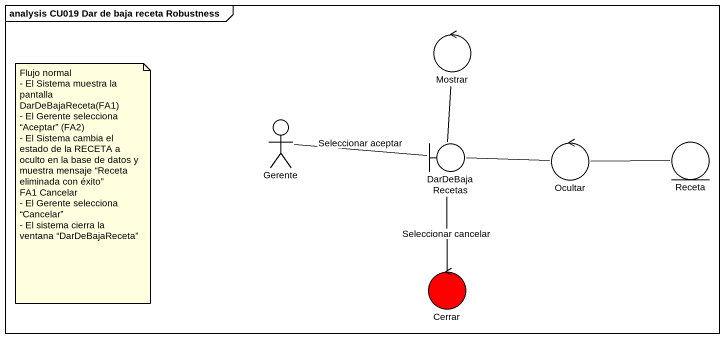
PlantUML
@startuml
mainframe analysis CU019 Dar de baja receta Robustness
control Mostrar
actor Gerente
boundary DarDeBajaRecetas
control Ocultar
entity Receta
control Cerrar #FF0000
Mostrar -- DarDeBajaRecetas
Gerente -right- DarDeBajaRecetas : Seleccionar aceptar
DarDeBajaRecetas -right- Ocultar
DarDeBajaRecetas -- Cerrar : Seleccionar cancelar
Ocultar -right- Receta
note as N1
  Flujo normal
  - El Sistema muestra la pantalla DarDeBajaReceta(FA1)
  - El Gerente selecciona “Aceptar” (FA2)
  - El Sistema cambia el estado de la RECETA a oculto en la base de datos y muestra mensaje “Receta eliminada con éxito”
  FA1 Cancelar
  - El Gerente selecciona “Cancelar”
  - El sistema cierra la ventana “DarDeBajaReceta”
end note
@enduml
